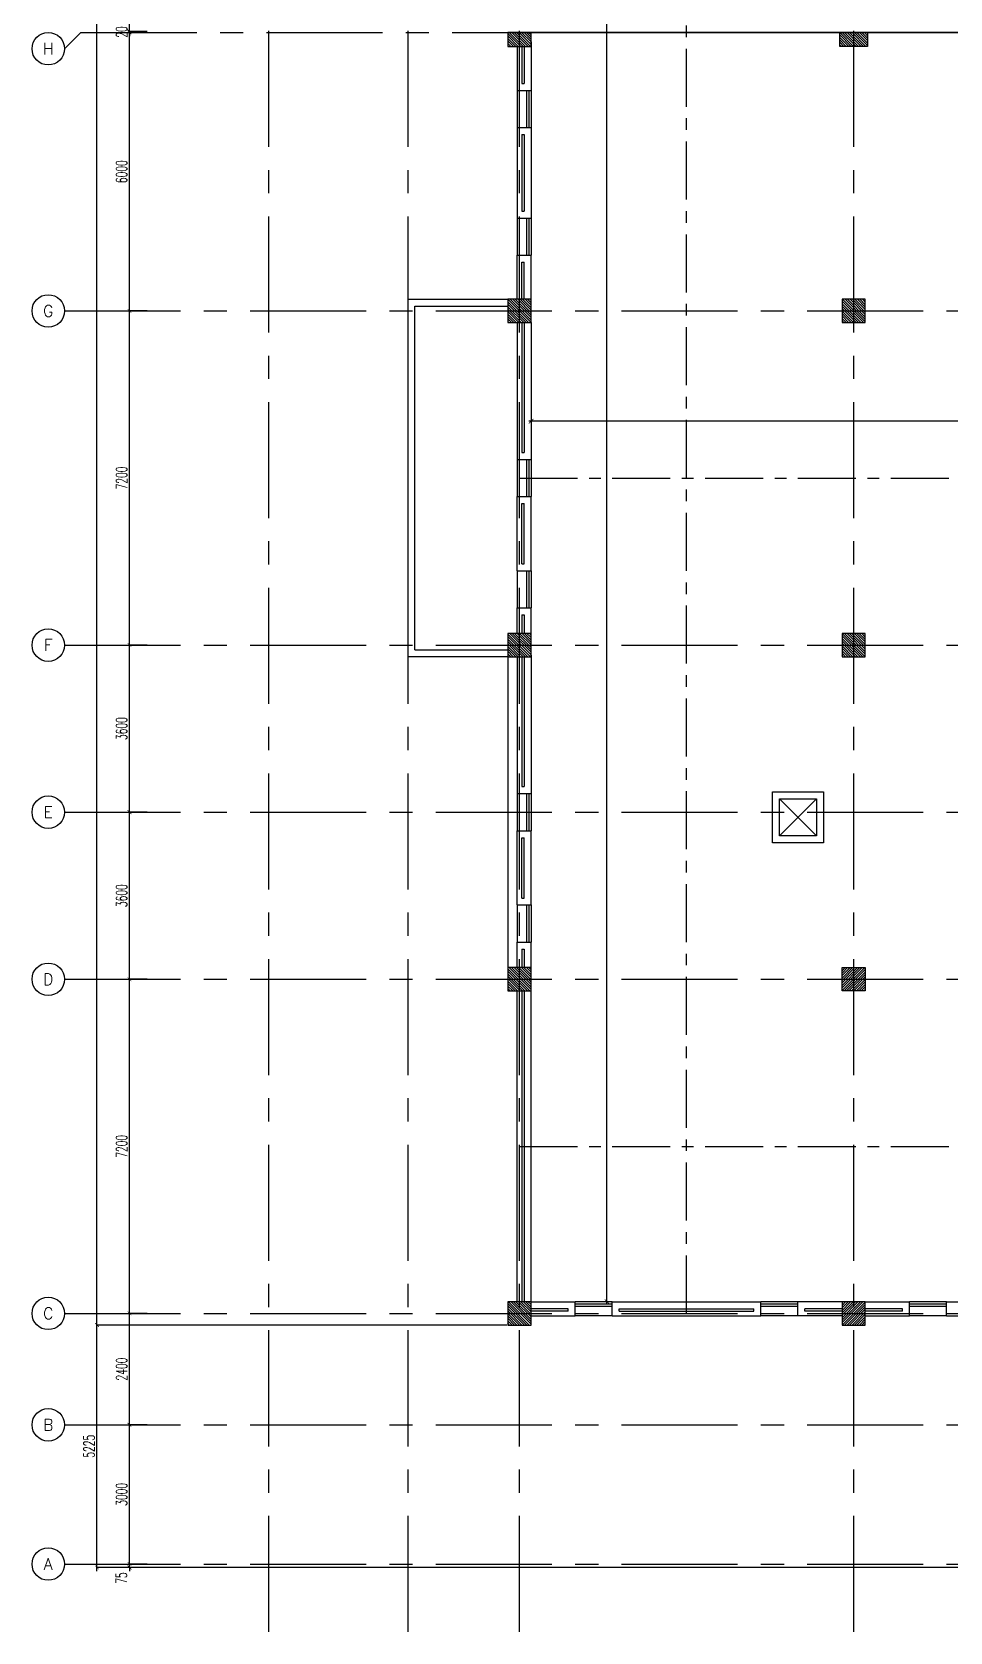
# Model space of a CAD drawing. Extents: x 88808.2 to 88899.2, y 39921.6 to 40001.1.
# Drawn here: x 88808.23 to 88828.01, y 39921.62 to 39956.09 of the extents above; entities that cross this region are included whole.
import ezdxf
from ezdxf.enums import TextEntityAlignment as Align

# ---------------------------------------------------------------- set-up
doc = ezdxf.new("R2010")
doc.units = 0
doc.header["$MEASUREMENT"] = 0
doc.header["$PDMODE"] = 34
doc.linetypes.add('CENTER', pattern=[2, 1.25, -0.25, 0.25, -0.25])
doc.linetypes.add('CENTERX2', pattern=[4, 2.5, -0.5, 0.5, -0.5])
doc.layers.get('0').update_dxf_attribs({"color": 4, "linetype": 'CONTINUOUS'})
doc.layers.get('DEFPOINTS').update_dxf_attribs({"linetype": 'CONTINUOUS'})
for name, color, linetype in [('AX', 6, 'CONTINUOUS'), ('AX-CR', 2, 'CONTINUOUS'), ('AX-DIM', 4, 'CONTINUOUS'), ('AX-TXT', 2, 'CONTINUOUS'), ('AXES', 11, 'CENTERX2'), ('AXES1', 11, 'CENTER'), ('COL', 2, 'CONTINUOUS'), ('EJ', 11, 'CONTINUOUS'), ('ELE', 7, 'CONTINUOUS'), ('HAT', 11, 'CONTINUOUS'), ('INSUL', 4, 'CONTINUOUS'), ('PROJ-L', 3, 'CONTINUOUS'), ('ROOF', 7, 'CONTINUOUS'), ('SHAFTS', 3, 'CONTINUOUS'), ('WALL', 2, 'CONTINUOUS'), ('WIN', 3, 'CONTINUOUS')]:
    doc.layers.add(name, color=color, linetype=linetype)
doc.styles.add('ROMANS', font='ROMANS.shx', dxfattribs={"width": 0.6})
doc.dimstyles.new('DIM-OUT', dxfattribs={"dimscale": 0, "dimtxt": 0.24, "dimasz": 0.08, "dimexe": 0.02, "dimexo": 0.02, "dimgap": 0.05, "dimtad": 1, "dimdec": 0, "dimlfac": 1000, "dimzin": 0, "dimtxsty": 'ROMANS', "dimblk1": 'ARCHTICK', "dimblk2": 'ARCHTICK', "dimsah": 1, "dimcen": 0.01, "dimdle": 0.08, "dimclrd": 4, "dimclre": 4, "dimclrt": 2, "dimazin": 3, "dimtp": 2, "dimtm": 2, "dimtfac": 0.114286, "dimtdec": 0, "dimtix": 1, "dimtmove": 0, "dimatfit": 3, "dimtolj": 1, "dimtzin": 0})
doc.dimstyles.new('STANDARD_IN', dxfattribs={"dimtxt": 0.2, "dimasz": 0.1, "dimexe": 0.07, "dimexo": 0.07, "dimgap": 0.05, "dimtad": 1, "dimdec": 0, "dimlfac": 1000, "dimzin": 0, "dimtxsty": 'ROMANS', "dimblk": 'ARCHTICK', "dimcen": 0.05, "dimdle": 0.05, "dimclrd": 4, "dimclre": 4, "dimclrt": 2, "dimazin": 3, "dimtfac": 1, "dimtdec": 0, "dimtmove": 0, "dimatfit": 3, "dimtolj": 1, "dimtzin": 0})
pattern_1 = [(135, (89151.66644, 39904.688557), (0.0265165043, 0.0265165043), [])]

# ---------------------------------------------------------------- blocks, each defined once
blk = doc.blocks.new('_ARCHTICK')
at = {"color": 0, "linetype": 'BYBLOCK', "const_width": 0.15}
blk.add_lwpolyline([(-0.5, -0.5), (0.5, 0.5)], dxfattribs=at)
blk = doc.blocks.new('*D93')
at = {"layer": 'AX-DIM', "color": 4}
for p, q in [((88818.46, 39987.55), (88809.61, 39987.55)), ((88809.63, 39928.15), (88809.63, 39987.63)), ((88818.46, 39928.23), (88809.61, 39928.23))]:
    blk.add_line(p, q, dxfattribs=at)
at = {"layer": 'DEFPOINTS', "color": 0}
for p in [(88809.63, 39987.55), (88818.48, 39987.55), (88818.48, 39928.23)]:
    blk.add_point(p, dxfattribs=at)
at = {"layer": 'AX-DIM', "color": 4, "xscale": 0.08, "yscale": 0.08, "zscale": 0.08}
for p, rotation in [((88809.63, 39987.55), 90), ((88809.63, 39928.23), 270)]:
    blk.add_blockref('_ARCHTICK', p, dxfattribs=dict(at, rotation=rotation))
at = {"layer": 'AX-DIM', "color": 2, "insert": (88809.46, 39957.89), "char_height": 0.24, "attachment_point": 5, "rotation": 90, "style": 'ROMANS'}
blk.add_mtext('\\A1;59320', dxfattribs=at)
blk = doc.blocks.new('*D103')
at = {"layer": 'AX-DIM', "color": 4}
for p, q in [((88810.71, 39959.7), (88810.31, 39959.7)), ((88810.33, 39956.02), (88810.33, 39959.78)), ((88810.71, 39956.1), (88810.31, 39956.1))]:
    blk.add_line(p, q, dxfattribs=at)
at = {"layer": 'DEFPOINTS', "color": 0}
for p in [(88810.33, 39959.7), (88810.73, 39959.7), (88810.73, 39956.1)]:
    blk.add_point(p, dxfattribs=at)
at = {"layer": 'AX-DIM', "color": 4, "xscale": 0.08, "yscale": 0.08, "zscale": 0.08}
for p, rotation in [((88810.33, 39959.7), 90), ((88810.33, 39956.1), 270)]:
    blk.add_blockref('_ARCHTICK', p, dxfattribs=dict(at, rotation=rotation))
at = {"layer": 'AX-DIM', "color": 2, "insert": (88810.16, 39957.9), "char_height": 0.24, "attachment_point": 5, "rotation": 90, "style": 'ROMANS'}
blk.add_mtext('\\A1;3600', dxfattribs=at)
blk = doc.blocks.new('*D104')
at = {"layer": 'AX-DIM', "color": 4}
for p, q in [((88810.71, 39956.1), (88810.31, 39956.1)), ((88810.71, 39956.08), (88810.31, 39956.08)), ((88810.33, 39956.1), (88810.33, 39956.18)), ((88810.33, 39956.08), (88810.33, 39956.1)), ((88810.33, 39956.08), (88810.33, 39956))]:
    blk.add_line(p, q, dxfattribs=at)
at = {"layer": 'DEFPOINTS', "color": 0}
for p in [(88810.33, 39956.1), (88810.73, 39956.1), (88810.73, 39956.08)]:
    blk.add_point(p, dxfattribs=at)
at = {"layer": 'AX-DIM', "color": 4, "xscale": 0.08, "yscale": 0.08, "zscale": 0.08}
for p, rotation in [((88810.33, 39956.1), 270), ((88810.33, 39956.08), 90)]:
    blk.add_blockref('_ARCHTICK', p, dxfattribs=dict(at, rotation=rotation))
at = {"layer": 'AX-DIM', "color": 2, "insert": (88810.16, 39956.09), "char_height": 0.24, "attachment_point": 5, "rotation": 90, "style": 'ROMANS'}
blk.add_mtext('\\A1;20', dxfattribs=at)
blk = doc.blocks.new('*D102')
at = {"layer": 'AX-DIM', "color": 4}
for p, q in [((88810.71, 39956.08), (88810.31, 39956.08)), ((88810.33, 39950), (88810.33, 39956.16)), ((88810.71, 39950.08), (88810.31, 39950.08))]:
    blk.add_line(p, q, dxfattribs=at)
at = {"layer": 'DEFPOINTS', "color": 0}
for p in [(88810.33, 39956.08), (88810.73, 39956.08), (88810.73, 39950.08)]:
    blk.add_point(p, dxfattribs=at)
at = {"layer": 'AX-DIM', "color": 4, "xscale": 0.08, "yscale": 0.08, "zscale": 0.08}
for p, rotation in [((88810.33, 39956.08), 90), ((88810.33, 39950.08), 270)]:
    blk.add_blockref('_ARCHTICK', p, dxfattribs=dict(at, rotation=rotation))
at = {"layer": 'AX-DIM', "color": 2, "insert": (88810.16, 39953.08), "char_height": 0.24, "attachment_point": 5, "rotation": 90, "style": 'ROMANS'}
blk.add_mtext('\\A1;6000', dxfattribs=at)
blk = doc.blocks.new('*D100')
at = {"layer": 'AX-DIM', "color": 4}
for p, q in [((88810.33, 39939.2), (88810.33, 39942.96)), ((88810.71, 39942.88), (88810.31, 39942.88)), ((88810.71, 39939.28), (88810.31, 39939.28))]:
    blk.add_line(p, q, dxfattribs=at)
at = {"layer": 'DEFPOINTS', "color": 0}
for p in [(88810.33, 39942.88), (88810.73, 39942.88), (88810.73, 39939.28)]:
    blk.add_point(p, dxfattribs=at)
at = {"layer": 'AX-DIM', "color": 4, "xscale": 0.08, "yscale": 0.08, "zscale": 0.08}
for p, rotation in [((88810.33, 39942.88), 90), ((88810.33, 39939.28), 270)]:
    blk.add_blockref('_ARCHTICK', p, dxfattribs=dict(at, rotation=rotation))
at = {"layer": 'AX-DIM', "color": 2, "insert": (88810.16, 39941.08), "char_height": 0.24, "attachment_point": 5, "rotation": 90, "style": 'ROMANS'}
blk.add_mtext('\\A1;3600', dxfattribs=at)
blk = doc.blocks.new('*D101')
at = {"layer": 'AX-DIM', "color": 4}
for p, q in [((88810.71, 39939.28), (88810.31, 39939.28)), ((88810.33, 39935.6), (88810.33, 39939.36)), ((88810.71, 39935.68), (88810.31, 39935.68))]:
    blk.add_line(p, q, dxfattribs=at)
at = {"layer": 'DEFPOINTS', "color": 0}
for p in [(88810.33, 39939.28), (88810.73, 39939.28), (88810.73, 39935.68)]:
    blk.add_point(p, dxfattribs=at)
at = {"layer": 'AX-DIM', "color": 4, "xscale": 0.08, "yscale": 0.08, "zscale": 0.08}
for p, rotation in [((88810.33, 39939.28), 90), ((88810.33, 39935.68), 270)]:
    blk.add_blockref('_ARCHTICK', p, dxfattribs=dict(at, rotation=rotation))
at = {"layer": 'AX-DIM', "color": 2, "insert": (88810.16, 39937.48), "char_height": 0.24, "attachment_point": 5, "rotation": 90, "style": 'ROMANS'}
blk.add_mtext('\\A1;3600', dxfattribs=at)
blk = doc.blocks.new('*D99')
at = {"layer": 'AX-DIM', "color": 4}
for p, q in [((88810.71, 39950.08), (88810.31, 39950.08)), ((88810.33, 39942.8), (88810.33, 39950.16)), ((88810.71, 39942.88), (88810.31, 39942.88))]:
    blk.add_line(p, q, dxfattribs=at)
at = {"layer": 'DEFPOINTS', "color": 0}
for p in [(88810.33, 39950.08), (88810.73, 39950.08), (88810.73, 39942.88)]:
    blk.add_point(p, dxfattribs=at)
at = {"layer": 'AX-DIM', "color": 4, "xscale": 0.08, "yscale": 0.08, "zscale": 0.08}
for p, rotation in [((88810.33, 39950.08), 90), ((88810.33, 39942.88), 270)]:
    blk.add_blockref('_ARCHTICK', p, dxfattribs=dict(at, rotation=rotation))
at = {"layer": 'AX-DIM', "color": 2, "insert": (88810.16, 39946.48), "char_height": 0.24, "attachment_point": 5, "rotation": 90, "style": 'ROMANS'}
blk.add_mtext('\\A1;7200', dxfattribs=at)
blk = doc.blocks.new('*D96')
at = {"layer": 'AX-DIM', "color": 4}
for p, q in [((88810.71, 39928.48), (88810.31, 39928.48)), ((88810.33, 39926), (88810.33, 39928.56)), ((88810.71, 39926.08), (88810.31, 39926.08))]:
    blk.add_line(p, q, dxfattribs=at)
at = {"layer": 'DEFPOINTS', "color": 0}
for p in [(88810.33, 39928.48), (88810.73, 39928.48), (88810.73, 39926.08)]:
    blk.add_point(p, dxfattribs=at)
at = {"layer": 'AX-DIM', "color": 4, "xscale": 0.08, "yscale": 0.08, "zscale": 0.08}
for p, rotation in [((88810.33, 39928.48), 90), ((88810.33, 39926.08), 270)]:
    blk.add_blockref('_ARCHTICK', p, dxfattribs=dict(at, rotation=rotation))
at = {"layer": 'AX-DIM', "color": 2, "insert": (88810.16, 39927.28), "char_height": 0.24, "attachment_point": 5, "rotation": 90, "style": 'ROMANS'}
blk.add_mtext('\\A1;2400', dxfattribs=at)
blk = doc.blocks.new('*D97')
at = {"layer": 'AX-DIM', "color": 4}
for p, q in [((88810.71, 39923.08), (88810.31, 39923.08)), ((88810.71, 39923.005), (88810.31, 39923.005)), ((88810.33, 39923.08), (88810.33, 39923.16)), ((88810.33, 39923.005), (88810.33, 39923.08)), ((88810.33, 39923.005), (88810.33, 39922.925))]:
    blk.add_line(p, q, dxfattribs=at)
at = {"layer": 'DEFPOINTS', "color": 0}
for p in [(88810.33, 39923.08), (88810.73, 39923.08), (88810.73, 39923.005)]:
    blk.add_point(p, dxfattribs=at)
at = {"layer": 'AX-DIM', "color": 4, "xscale": 0.08, "yscale": 0.08, "zscale": 0.08}
for p, rotation in [((88810.33, 39923.08), 270), ((88810.33, 39923.005), 90)]:
    blk.add_blockref('_ARCHTICK', p, dxfattribs=dict(at, rotation=rotation))
at = {"layer": 'AX-DIM', "color": 2, "insert": (88810.155, 39922.776), "char_height": 0.24, "attachment_point": 5, "rotation": 90, "style": 'ROMANS'}
blk.add_mtext('\\A1;75', dxfattribs=at)
blk = doc.blocks.new('*D98')
at = {"layer": 'AX-DIM', "color": 4}
for p, q in [((88810.71, 39926.08), (88810.31, 39926.08)), ((88810.33, 39923), (88810.33, 39926.16)), ((88810.71, 39923.08), (88810.31, 39923.08))]:
    blk.add_line(p, q, dxfattribs=at)
at = {"layer": 'DEFPOINTS', "color": 0}
for p in [(88810.33, 39926.08), (88810.73, 39926.08), (88810.73, 39923.08)]:
    blk.add_point(p, dxfattribs=at)
at = {"layer": 'AX-DIM', "color": 4, "xscale": 0.08, "yscale": 0.08, "zscale": 0.08}
for p, rotation in [((88810.33, 39926.08), 90), ((88810.33, 39923.08), 270)]:
    blk.add_blockref('_ARCHTICK', p, dxfattribs=dict(at, rotation=rotation))
at = {"layer": 'AX-DIM', "color": 2, "insert": (88810.16, 39924.58), "char_height": 0.24, "attachment_point": 5, "rotation": 90, "style": 'ROMANS'}
blk.add_mtext('\\A1;3000', dxfattribs=at)
blk = doc.blocks.new('*D95')
at = {"layer": 'AX-DIM', "color": 4}
for p, q in [((88810.33, 39928.4), (88810.33, 39935.76)), ((88810.71, 39935.68), (88810.31, 39935.68)), ((88810.71, 39928.48), (88810.31, 39928.48))]:
    blk.add_line(p, q, dxfattribs=at)
at = {"layer": 'DEFPOINTS', "color": 0}
for p in [(88810.33, 39935.68), (88810.73, 39935.68), (88810.73, 39928.48)]:
    blk.add_point(p, dxfattribs=at)
at = {"layer": 'AX-DIM', "color": 4, "xscale": 0.08, "yscale": 0.08, "zscale": 0.08}
for p, rotation in [((88810.33, 39935.68), 90), ((88810.33, 39928.48), 270)]:
    blk.add_blockref('_ARCHTICK', p, dxfattribs=dict(at, rotation=rotation))
at = {"layer": 'AX-DIM', "color": 2, "insert": (88810.16, 39932.08), "char_height": 0.24, "attachment_point": 5, "rotation": 90, "style": 'ROMANS'}
blk.add_mtext('\\A1;7200', dxfattribs=at)
blk = doc.blocks.new('*D272')
at = {"layer": 'AX-DIM', "color": 4}
for p, q in [((88810.31, 39928.23), (88809.61, 39928.23)), ((88809.63, 39922.925), (88809.63, 39928.31)), ((88846.194, 39923.005), (88809.61, 39923.005))]:
    blk.add_line(p, q, dxfattribs=at)
at = {"layer": 'DEFPOINTS', "color": 0}
for p in [(88809.63, 39928.23), (88810.33, 39928.23), (88846.214, 39923.005)]:
    blk.add_point(p, dxfattribs=at)
at = {"layer": 'AX-DIM', "color": 4, "xscale": 0.08, "yscale": 0.08, "zscale": 0.08}
for p, rotation in [((88809.63, 39928.23), 90), ((88809.63, 39923.005), 270)]:
    blk.add_blockref('_ARCHTICK', p, dxfattribs=dict(at, rotation=rotation))
at = {"layer": 'AX-DIM', "color": 2, "insert": (88809.46, 39925.617), "char_height": 0.24, "attachment_point": 5, "rotation": 90, "style": 'ROMANS'}
blk.add_mtext('\\A1;5225', dxfattribs=at)
blk = doc.blocks.new('*D190')
at = {"layer": 'DEFPOINTS', "color": 0, "linetype": 'CONTINUOUS'}
for p in [(88820.616, 39987.05), (88820.616, 39987.05), (88820.616, 39928.73)]:
    blk.add_point(p, dxfattribs=at)
at = {"layer": 'ELE', "color": 4, "linetype": 'CONTINUOUS'}
blk.add_line((88820.616, 39928.68), (88820.616, 39987.1), dxfattribs=at)
at = {"layer": 'ELE', "color": 4, "linetype": 'CONTINUOUS', "xscale": 0.1, "yscale": 0.1, "zscale": 0.1}
for p, rotation in [((88820.616, 39987.05), 90), ((88820.616, 39928.73), 270)]:
    blk.add_blockref('_ARCHTICK', p, dxfattribs=dict(at, rotation=rotation))
at = {"layer": 'ELE', "color": 2, "linetype": 'CONTINUOUS', "insert": (88820.466, 39957.89), "char_height": 0.2, "attachment_point": 5, "rotation": 90, "style": 'ROMANS'}
blk.add_mtext('\\A1;58320', dxfattribs=at)
blk = doc.blocks.new('*D189')
at = {"layer": 'DEFPOINTS', "color": 0, "linetype": 'CONTINUOUS'}
for p in [(88818.98, 39947.847), (88850.88, 39947.847), (88818.98, 39947.701)]:
    blk.add_point(p, dxfattribs=at)
at = {"layer": 'ELE', "color": 4, "linetype": 'CONTINUOUS'}
for p, q in [((88850.93, 39947.701), (88818.93, 39947.701)), ((88818.98, 39947.777), (88818.98, 39947.631)), ((88850.88, 39947.777), (88850.88, 39947.631))]:
    blk.add_line(p, q, dxfattribs=at)
at = {"layer": 'ELE', "color": 4, "linetype": 'CONTINUOUS', "xscale": 0.1, "yscale": 0.1, "zscale": 0.1, "rotation": 180}
blk.add_blockref('_ARCHTICK', (88818.98, 39947.701), dxfattribs=at)
at = {"layer": 'ELE', "color": 4, "linetype": 'CONTINUOUS', "xscale": 0.1, "yscale": 0.1, "zscale": 0.1}
blk.add_blockref('_ARCHTICK', (88850.88, 39947.701), dxfattribs=at)
at = {"layer": 'ELE', "color": 2, "linetype": 'CONTINUOUS', "insert": (88834.93, 39947.851), "char_height": 0.2, "attachment_point": 5, "style": 'ROMANS'}
blk.add_mtext('\\A1;31900', dxfattribs=at)
blk = doc.blocks.new('COL50')
at = {"layer": 'COL'}
blk.add_lwpolyline([(-250, 250), (-250, -250), (250, -250), (250, 250)], close=True, dxfattribs=at)
blk = doc.blocks.new('*X134')
at = {"color": 0}
for p, q in [((245929, 169932), (246386, 170390)), ((245929, 169985), (246333, 170390)), ((245929, 170038), (246280, 170390)), ((245929, 170091), (246227, 170390)), ((245929, 170144), (246174, 170390)), ((245929, 170197), (246121, 170390)), ((245929, 170250), (246068, 170390)), ((245929, 170303), (246015, 170390)), ((245929, 170357), (245962, 170390)), ((245939, 169890), (246429, 170379)), ((245992, 169890), (246429, 170326)), ((246045, 169890), (246429, 170273)), ((246098, 169890), (246429, 170220)), ((246151, 169890), (246429, 170167)), ((246204, 169890), (246429, 170114)), ((246257, 169890), (246429, 170061)), ((246310, 169890), (246429, 170008)), ((246363, 169890), (246429, 169955)), ((246416, 169890), (246429, 169902))]:
    blk.add_line(p, q, dxfattribs=at)
blk = doc.blocks.new('*X150')
at = {"color": 0}
for p, q in [((245928, 132650), (246428, 133150)), ((245929, 132703), (246375, 133150)), ((245929, 132756), (246322, 133150)), ((245929, 132809), (246269, 133150)), ((245929, 132862), (246216, 133150)), ((245929, 132915), (246163, 133150)), ((245929, 132968), (246110, 133150)), ((245929, 133021), (246057, 133150)), ((245929, 133074), (246004, 133150)), ((245929, 133127), (245951, 133150)), ((245981, 132650), (246429, 133097)), ((246034, 132650), (246429, 133044)), ((246087, 132650), (246429, 132991)), ((246140, 132650), (246429, 132938)), ((246193, 132650), (246429, 132885)), ((246246, 132650), (246429, 132832)), ((246299, 132650), (246429, 132779)), ((246353, 132650), (246429, 132726)), ((246406, 132650), (246429, 132673))]:
    blk.add_line(p, q, dxfattribs=at)
blk = doc.blocks.new('*X147')
at = {"color": 0}
for p, q in [((245929, 139863), (246416, 140350)), ((245929, 139916), (246363, 140350)), ((245929, 139969), (246310, 140350)), ((245929, 140022), (246257, 140350)), ((245929, 140075), (246204, 140350)), ((245929, 140128), (246151, 140350)), ((245929, 140181), (246098, 140350)), ((245929, 140234), (246045, 140350)), ((245929, 140287), (245991, 140350)), ((245929, 140340), (245938, 140350)), ((245969, 139850), (246429, 140310)), ((246022, 139850), (246429, 140256)), ((246075, 139850), (246429, 140203)), ((246128, 139850), (246429, 140150)), ((246181, 139850), (246429, 140097)), ((246234, 139850), (246429, 140044)), ((246287, 139850), (246429, 139991)), ((246340, 139850), (246429, 139938)), ((246393, 139850), (246429, 139885))]:
    blk.add_line(p, q, dxfattribs=at)
blk = doc.blocks.new('C5')
at = {"layer": 'HAT', "linetype": 'BYBLOCK'}
h = blk.add_hatch(dxfattribs=at)
h.set_pattern_fill('ANSI31', color=256, scale=300, style=0)
h.set_pattern_definition([(45, (-223356.182, -51411.005), (-26.516504, 26.516504), [])])
h.paths.add_polyline_path([(300, 300), (0, 300), (0, 0), (300, 0)])
h.paths.add_polyline_path([(600, 300), (300, 300), (300, 0), (600, 0)])
at = {"layer": 'COL'}
blk.add_lwpolyline([(600, 300), (0, 300), (0, 0), (600, 0)], close=True, dxfattribs=at)
blk = doc.blocks.new('*X127')
at = {"color": 0}
for p, q in [((245927, 177090), (246427, 177590)), ((245929, 177145), (246374, 177590)), ((245929, 177198), (246321, 177590)), ((245929, 177251), (246267, 177590)), ((245929, 177304), (246214, 177590)), ((245929, 177357), (246161, 177590)), ((245929, 177410), (246108, 177590)), ((245929, 177463), (246055, 177590)), ((245929, 177516), (246002, 177590)), ((245929, 177569), (245949, 177590)), ((245980, 177090), (246429, 177539)), ((246033, 177090), (246429, 177486)), ((246086, 177090), (246429, 177433)), ((246139, 177090), (246429, 177380)), ((246192, 177090), (246429, 177327)), ((246245, 177090), (246429, 177274)), ((246298, 177090), (246429, 177220)), ((246351, 177090), (246429, 177167)), ((246404, 177090), (246429, 177114))]:
    blk.add_line(p, q, dxfattribs=at)
blk = doc.blocks.new('*X148')
at = {"color": 0}
for p, q in [((253128, 139850), (253628, 140350)), ((253129, 139903), (253575, 140350)), ((253129, 139956), (253522, 140350)), ((253129, 140009), (253469, 140350)), ((253129, 140062), (253416, 140350)), ((253129, 140115), (253363, 140350)), ((253129, 140168), (253310, 140350)), ((253129, 140221), (253257, 140350)), ((253129, 140274), (253204, 140350)), ((253129, 140327), (253151, 140350)), ((253181, 139850), (253629, 140297)), ((253234, 139850), (253629, 140244)), ((253287, 139850), (253629, 140191)), ((253340, 139850), (253629, 140138)), ((253393, 139850), (253629, 140085)), ((253446, 139850), (253629, 140032)), ((253499, 139850), (253629, 139979)), ((253553, 139850), (253629, 139926)), ((253606, 139850), (253629, 139873))]:
    blk.add_line(p, q, dxfattribs=at)
blk = doc.blocks.new('*X149')
at = {"color": 0}
for p, q in [((253129, 132691), (253588, 133150)), ((253129, 132744), (253535, 133150)), ((253129, 132797), (253482, 133150)), ((253129, 132850), (253429, 133150)), ((253129, 132903), (253376, 133150)), ((253129, 132956), (253323, 133150)), ((253129, 133009), (253269, 133150)), ((253129, 133062), (253216, 133150)), ((253129, 133115), (253163, 133150)), ((253141, 132650), (253629, 133138)), ((253194, 132650), (253629, 133085)), ((253247, 132650), (253629, 133031)), ((253300, 132650), (253629, 132978)), ((253353, 132650), (253629, 132925)), ((253406, 132650), (253629, 132872)), ((253459, 132650), (253629, 132819)), ((253512, 132650), (253629, 132766)), ((253565, 132650), (253629, 132713)), ((253618, 132650), (253629, 132660))]:
    blk.add_line(p, q, dxfattribs=at)
blk = doc.blocks.new('*X141')
at = {"color": 0}
for p, q in [((253129, 125478), (253600, 125950)), ((253129, 125531), (253547, 125950)), ((253129, 125584), (253494, 125950)), ((253129, 125637), (253441, 125950)), ((253129, 125690), (253388, 125950)), ((253129, 125743), (253335, 125950)), ((253129, 125796), (253282, 125950)), ((253129, 125849), (253229, 125950)), ((253129, 125902), (253176, 125950)), ((253153, 125450), (253629, 125925)), ((253206, 125450), (253629, 125872)), ((253259, 125450), (253629, 125819)), ((253312, 125450), (253629, 125766)), ((253365, 125450), (253629, 125713)), ((253418, 125450), (253629, 125660)), ((253471, 125450), (253629, 125607)), ((253524, 125450), (253629, 125554)), ((253577, 125450), (253629, 125501))]:
    blk.add_line(p, q, dxfattribs=at)
blk = doc.blocks.new('*X142')
at = {"color": 0}
for p, q in [((253129, 118266), (253613, 118750)), ((253129, 118319), (253560, 118750)), ((253129, 118372), (253507, 118750)), ((253129, 118425), (253454, 118750)), ((253129, 118478), (253401, 118750)), ((253129, 118531), (253348, 118750)), ((253129, 118584), (253294, 118750)), ((253129, 118637), (253241, 118750)), ((253129, 118690), (253188, 118750)), ((253129, 118743), (253135, 118750)), ((253166, 118250), (253629, 118713)), ((253219, 118250), (253629, 118660)), ((253272, 118250), (253629, 118607)), ((253325, 118250), (253629, 118553)), ((253378, 118250), (253629, 118500)), ((253431, 118250), (253629, 118447)), ((253484, 118250), (253629, 118394)), ((253537, 118250), (253629, 118341)), ((253590, 118250), (253629, 118288))]:
    blk.add_line(p, q, dxfattribs=at)
blk = doc.blocks.new('AXL')
at = {"layer": 'AX-CR'}
blk.add_circle((-350, 0), 350, dxfattribs=at)

msp = doc.modelspace()

# ---------------------------------------------------------------- hatches: boundary and pattern name
at = {"layer": 'HAT'}
h = msp.add_hatch(dxfattribs=at)
h.set_pattern_fill('ANSI31', color=256, scale=0.3, style=0)
h.set_pattern_definition(pattern_1)
h.paths.add_polyline_path([(88818.7303, 39956.0796), (88818.9803, 39956.0796), (88818.9803, 39955.7796), (88818.7303, 39955.7796)])
h.paths.add_polyline_path([(88818.4803, 39956.0796), (88818.7303, 39956.0796), (88818.7303, 39955.7796), (88818.4803, 39955.7796)])
h = msp.add_hatch(dxfattribs=at)
h.set_pattern_fill('ANSI31', color=256, scale=0.3, style=0)
h.set_pattern_definition(pattern_1)
h.paths.add_polyline_path([(88818.7303, 39956.0796), (88818.9803, 39956.0796), (88818.9803, 39955.7796), (88818.7303, 39955.7796)])
h.paths.add_polyline_path([(88818.4803, 39956.0796), (88818.7303, 39956.0796), (88818.7303, 39955.7796), (88818.4803, 39955.7796)])

# ---------------------------------------------------------------- linework, layer by layer
at = {"layer": 'AXES'}
for p, q in [((88813.3303, 39921.6153), (88813.3303, 40000.4279)), ((88816.3303, 39921.6153), (88816.3303, 40000.4279)), ((88818.7303, 39921.6153), (88818.7303, 40000.4279)), ((88825.9303, 39921.6153), (88825.9303, 40000.4279)), ((88809.2803, 39956.0796), (88808.9303, 39955.7296)), ((88809.2803, 39956.0796), (88876.9703, 39956.0796)), ((88808.9303, 39950.0796), (88876.9703, 39950.0796)), ((88808.9303, 39942.8796), (88876.9703, 39942.8796)), ((88808.9303, 39939.2796), (88876.9703, 39939.2796)), ((88808.9303, 39935.6796), (88876.9703, 39935.6796)), ((88808.9303, 39928.4796), (88876.9703, 39928.4796)), ((88808.9303, 39926.0796), (88876.9703, 39926.0796)), ((88808.9303, 39923.0796), (88876.9703, 39923.0796))]:
    msp.add_line(p, q, dxfattribs=at)
at = {"layer": 'AXES1'}
for p, q in [((88822.3303, 39928.4796), (88822.3303, 39987.2996)), ((88818.7303, 39946.4796), (88876.9703, 39946.4796)), ((88818.7303, 39932.0796), (88876.9703, 39932.0796))]:
    msp.add_line(p, q, dxfattribs=at)
at = {"layer": 'COL'}
for points in [[(88818.9803, 39956.0796), (88818.4803, 39956.0796), (88818.4803, 39955.7796), (88818.9803, 39955.7796)], [(88818.9803, 39956.0796), (88818.4803, 39956.0796), (88818.4803, 39955.7796), (88818.9803, 39955.7796)], [(88825.6803, 39928.7296), (88825.6803, 39928.2296), (88826.1803, 39928.2296), (88826.1803, 39928.7296)]]:
    msp.add_lwpolyline(points, close=True, dxfattribs=at)
at = {"layer": 'EJ'}
msp.add_line((88818.4803, 39956.0796), (88893.7957, 39956.0796), dxfattribs=at)
at = {"layer": 'INSUL'}
for p, q in [((88818.7803, 39955.7796), (88818.7803, 39954.9796)), ((88818.8303, 39955.7796), (88818.8303, 39954.9796)), ((88818.7803, 39954.9796), (88818.8303, 39954.9796)), ((88818.7803, 39953.8796), (88818.7803, 39952.2296)), ((88818.7803, 39953.8796), (88818.8303, 39953.8796)), ((88818.8303, 39953.8796), (88818.8303, 39952.2296)), ((88818.7803, 39952.2296), (88818.8303, 39952.2296)), ((88818.7803, 39950.3296), (88818.7803, 39951.1296)), ((88818.7803, 39951.1296), (88818.8303, 39951.1296)), ((88818.8303, 39950.3296), (88818.8303, 39951.1296)), ((88818.7803, 39949.8296), (88818.7803, 39947.0296)), ((88818.8303, 39949.8296), (88818.8303, 39947.0296)), ((88818.7803, 39947.0296), (88818.8303, 39947.0296)), ((88818.7803, 39944.6296), (88818.7803, 39945.9296)), ((88818.7803, 39945.9296), (88818.8303, 39945.9296)), ((88818.8303, 39944.6296), (88818.8303, 39945.9296)), ((88818.7803, 39944.6296), (88818.8303, 39944.6296)), ((88818.7803, 39943.5296), (88818.8303, 39943.5296)), ((88818.7803, 39943.5296), (88818.7803, 39943.1296)), ((88818.8303, 39943.5296), (88818.8303, 39943.1296)), ((88818.7803, 39942.6296), (88818.7803, 39939.8296)), ((88818.8303, 39942.6296), (88818.8303, 39939.8296)), ((88818.7803, 39939.8296), (88818.8303, 39939.8296)), ((88818.7803, 39938.7296), (88818.8303, 39938.7296)), ((88818.7803, 39937.4296), (88818.7803, 39938.7296)), ((88818.8303, 39937.4296), (88818.8303, 39938.7296)), ((88818.7803, 39937.4296), (88818.8303, 39937.4296)), ((88818.7803, 39936.3296), (88818.7803, 39935.9296)), ((88818.7803, 39936.3296), (88818.8303, 39936.3296)), ((88818.8303, 39936.3296), (88818.8303, 39935.9296)), ((88818.7803, 39935.4296), (88818.7803, 39928.7296)), ((88818.8303, 39935.4296), (88818.8303, 39928.7296)), ((88819.7803, 39928.5796), (88818.9803, 39928.5796)), ((88819.7803, 39928.5296), (88818.9803, 39928.5296)), ((88819.7803, 39928.5296), (88819.7803, 39928.5796)), ((88820.8803, 39928.5296), (88820.8803, 39928.5796)), ((88820.8803, 39928.5796), (88823.7803, 39928.5796)), ((88820.8803, 39928.5296), (88823.7803, 39928.5296)), ((88823.7803, 39928.5296), (88823.7803, 39928.5796)), ((88825.6803, 39928.5796), (88824.8803, 39928.5796)), ((88824.8803, 39928.5296), (88824.8803, 39928.5796)), ((88825.6803, 39928.5296), (88824.8803, 39928.5296)), ((88826.9803, 39928.5796), (88826.1803, 39928.5796)), ((88826.9803, 39928.5296), (88826.1803, 39928.5296)), ((88826.9803, 39928.5296), (88826.9803, 39928.5796))]:
    msp.add_line(p, q, dxfattribs=at)
at = {"layer": 'PROJ-L'}
for p, q in [((88816.3303, 39950.3296), (88818.4803, 39950.3296)), ((88816.3303, 39942.6308), (88816.3303, 39950.3296)), ((88816.4803, 39950.1796), (88818.4803, 39950.1796)), ((88816.4803, 39942.7808), (88816.4803, 39950.1796)), ((88816.3303, 39942.6308), (88818.4803, 39942.6308)), ((88816.4803, 39942.7808), (88818.4803, 39942.7808)), ((88818.4803, 39942.6296), (88818.4803, 39935.9296))]:
    msp.add_line(p, q, dxfattribs=at)
at = {"layer": 'ROOF'}
msp.add_line((88851.1303, 39956.0796), (88818.4803, 39956.0796), dxfattribs=at)
at = {"layer": 'SHAFTS', "color": 97, "linetype": 'CONTINUOUS'}
for p, q in [((88824.3303, 39939.5696), (88825.1303, 39938.7696)), ((88825.1303, 39939.5696), (88824.3303, 39938.7696))]:
    msp.add_line(p, q, dxfattribs=at)
at = {"layer": 'SHAFTS', "color": 7}
for points in [[(88824.1803, 39939.7196), (88825.2803, 39939.7196), (88825.2803, 39938.6196), (88824.1803, 39938.6196)], [(88824.3303, 39939.5696), (88825.1303, 39939.5696), (88825.1303, 39938.7696), (88824.3303, 39938.7696)]]:
    msp.add_lwpolyline(points, close=True, dxfattribs=at)
at = {"layer": 'WALL'}
for p, q in [((88818.6803, 39955.7796), (88818.6803, 39954.8296)), ((88818.9803, 39955.8796), (88818.9803, 39954.8296)), ((88818.6803, 39954.8296), (88818.9803, 39954.8296)), ((88818.6803, 39954.0296), (88818.6803, 39952.0796)), ((88818.6803, 39954.0296), (88818.9803, 39954.0296)), ((88818.9803, 39954.0296), (88818.9803, 39952.0796)), ((88818.6803, 39952.0796), (88818.9803, 39952.0796)), ((88818.6803, 39950.3296), (88818.6803, 39951.2796)), ((88818.6803, 39951.2796), (88818.9803, 39951.2796)), ((88818.9803, 39950.3296), (88818.9803, 39951.2796)), ((88818.6803, 39949.8296), (88818.6803, 39946.8796)), ((88818.9803, 39949.8296), (88818.9803, 39946.8796)), ((88818.6803, 39946.8796), (88818.9803, 39946.8796)), ((88818.6803, 39944.4796), (88818.6803, 39946.0796)), ((88818.6803, 39946.0796), (88818.9803, 39946.0796)), ((88818.9803, 39944.4796), (88818.9803, 39946.0796)), ((88818.6803, 39944.4796), (88818.9803, 39944.4796)), ((88818.6803, 39943.1296), (88818.6803, 39943.6796)), ((88818.6803, 39943.6796), (88818.9803, 39943.6796)), ((88818.9803, 39943.1296), (88818.9803, 39943.6796)), ((88818.6803, 39942.6296), (88818.6803, 39939.6796)), ((88818.9803, 39942.6623), (88818.9803, 39939.6796)), ((88818.6803, 39939.6796), (88818.9803, 39939.6796)), ((88818.6803, 39938.8796), (88818.9803, 39938.8796)), ((88818.6803, 39937.2796), (88818.6803, 39938.8796)), ((88818.9803, 39937.2796), (88818.9803, 39938.8796)), ((88818.6803, 39937.2796), (88818.9803, 39937.2796)), ((88818.6803, 39936.4796), (88818.9803, 39936.4796)), ((88818.6803, 39935.9296), (88818.6803, 39936.4796)), ((88818.9803, 39935.9296), (88818.9803, 39936.4796)), ((88818.6803, 39928.7296), (88818.6803, 39935.4296)), ((88818.9803, 39928.7296), (88818.9803, 39935.4296)), ((88818.9803, 39928.7296), (88819.9303, 39928.7296)), ((88819.9303, 39928.4296), (88819.9303, 39928.7296)), ((88820.7303, 39928.4296), (88820.7303, 39928.7296)), ((88820.7303, 39928.7296), (88823.9303, 39928.7296)), ((88823.9303, 39928.4296), (88823.9303, 39928.7296)), ((88825.6803, 39928.7296), (88824.7303, 39928.7296)), ((88824.7303, 39928.4296), (88824.7303, 39928.7296)), ((88826.1803, 39928.7296), (88827.1303, 39928.7296)), ((88827.1303, 39928.4296), (88827.1303, 39928.7296)), ((88827.9303, 39928.7296), (88831.1303, 39928.7296)), ((88827.9303, 39928.4296), (88827.9303, 39928.7296)), ((88818.9803, 39928.4296), (88819.9303, 39928.4296)), ((88820.7303, 39928.4296), (88823.9303, 39928.4296)), ((88825.6803, 39928.4296), (88824.7303, 39928.4296)), ((88826.1803, 39928.4296), (88827.1303, 39928.4296)), ((88827.9303, 39928.4296), (88831.1303, 39928.4296))]:
    msp.add_line(p, q, dxfattribs=at)
at = {"layer": 'WIN'}
for p, q in [((88818.6803, 39954.8296), (88818.6803, 39954.0296)), ((88818.8803, 39954.8296), (88818.8803, 39954.0296)), ((88818.9303, 39954.8296), (88818.9303, 39954.0296)), ((88818.9803, 39954.8296), (88818.9803, 39954.0296)), ((88818.6803, 39952.0796), (88818.6803, 39951.2796)), ((88818.8803, 39952.0796), (88818.8803, 39951.2796)), ((88818.9303, 39952.0796), (88818.9303, 39951.2796)), ((88818.9803, 39952.0796), (88818.9803, 39951.2796)), ((88818.6803, 39946.8796), (88818.6803, 39946.0796)), ((88818.8803, 39946.8796), (88818.8803, 39946.0796)), ((88818.9303, 39946.8796), (88818.9303, 39946.0796)), ((88818.9803, 39946.8796), (88818.9803, 39946.0796)), ((88818.6803, 39944.4796), (88818.6803, 39943.6796)), ((88818.8803, 39944.4796), (88818.8803, 39943.6796)), ((88818.9303, 39944.4796), (88818.9303, 39943.6796)), ((88818.9803, 39944.4796), (88818.9803, 39943.6796)), ((88818.6803, 39939.6796), (88818.6803, 39938.8796)), ((88818.8803, 39939.6796), (88818.8803, 39938.8796)), ((88818.9303, 39939.6796), (88818.9303, 39938.8796)), ((88818.9803, 39939.6796), (88818.9803, 39938.8796)), ((88818.6803, 39937.2796), (88818.6803, 39936.4796)), ((88818.8803, 39937.2796), (88818.8803, 39936.4796)), ((88818.9303, 39937.2796), (88818.9303, 39936.4796)), ((88818.9803, 39937.2796), (88818.9803, 39936.4796)), ((88820.7303, 39928.7296), (88819.9303, 39928.7296)), ((88820.7303, 39928.6796), (88819.9303, 39928.6796)), ((88820.7303, 39928.6296), (88819.9303, 39928.6296)), ((88824.7303, 39928.7296), (88823.9303, 39928.7296)), ((88824.7303, 39928.6796), (88823.9303, 39928.6796)), ((88824.7303, 39928.6296), (88823.9303, 39928.6296)), ((88827.9303, 39928.7296), (88827.1303, 39928.7296)), ((88827.9303, 39928.6796), (88827.1303, 39928.6796)), ((88827.9303, 39928.6296), (88827.1303, 39928.6296)), ((88820.7303, 39928.4296), (88819.9303, 39928.4296)), ((88824.7303, 39928.4296), (88823.9303, 39928.4296)), ((88827.9303, 39928.4296), (88827.1303, 39928.4296))]:
    msp.add_line(p, q, dxfattribs=at)

# ---------------------------------------------------------------- block references
at = {"layer": 'AX'}
ref = msp.add_blockref('AXL', (88808.9303, 39955.7296), dxfattribs=dict(at, xscale=0.001, yscale=0.001, zscale=0.001))
ref.add_attrib('AX', 'H', dxfattribs={"layer": 'AX-TXT', "height": 0.25, "style": 'ROMANS'}).set_placement((88808.5803, 39955.7296), align=Align.MIDDLE)
ref = msp.add_blockref('AXL', (88808.9303, 39950.0796), dxfattribs=dict(at, xscale=0.001, yscale=0.001, zscale=0.001))
ref.add_attrib('AX', 'G', dxfattribs={"layer": 'AX-TXT', "height": 0.25, "style": 'ROMANS'}).set_placement((88808.5803, 39950.0796), align=Align.MIDDLE)
ref = msp.add_blockref('AXL', (88808.9303, 39942.8796), dxfattribs=dict(at, xscale=0.001, yscale=0.001, zscale=0.001))
ref.add_attrib('AX', 'F', dxfattribs={"layer": 'AX-TXT', "height": 0.25, "style": 'ROMANS'}).set_placement((88808.5803, 39942.8796), align=Align.MIDDLE)
ref = msp.add_blockref('AXL', (88808.9303, 39939.2796), dxfattribs=dict(at, xscale=0.001, yscale=0.001, zscale=0.001))
ref.add_attrib('AX', 'E', dxfattribs={"layer": 'AX-TXT', "height": 0.25, "style": 'ROMANS'}).set_placement((88808.5803, 39939.2796), align=Align.MIDDLE)
ref = msp.add_blockref('AXL', (88808.9303, 39935.6796), dxfattribs=dict(at, xscale=0.001, yscale=0.001, zscale=0.001))
ref.add_attrib('AX', 'D', dxfattribs={"layer": 'AX-TXT', "height": 0.25, "style": 'ROMANS'}).set_placement((88808.5803, 39935.6796), align=Align.MIDDLE)
ref = msp.add_blockref('AXL', (88808.9303, 39928.4796), dxfattribs=dict(at, xscale=0.001, yscale=0.001, zscale=0.001))
ref.add_attrib('AX', 'C', dxfattribs={"layer": 'AX-TXT', "height": 0.25, "style": 'ROMANS'}).set_placement((88808.5803, 39928.4796), align=Align.MIDDLE)
ref = msp.add_blockref('AXL', (88808.9303, 39926.0796), dxfattribs=dict(at, xscale=0.001, yscale=0.001, zscale=0.001))
ref.add_attrib('AX', 'B', dxfattribs={"layer": 'AX-TXT', "height": 0.25, "style": 'ROMANS'}).set_placement((88808.5803, 39926.0796), align=Align.MIDDLE)
ref = msp.add_blockref('AXL', (88808.9303, 39923.0796), dxfattribs=dict(at, xscale=0.001, yscale=0.001, zscale=0.001))
ref.add_attrib('AX', 'A', dxfattribs={"layer": 'AX-TXT', "height": 0.25, "style": 'ROMANS'}).set_placement((88808.5803, 39923.0796), align=Align.MIDDLE)
at = {"layer": 'COL', "linetype": 'BYBLOCK', "xscale": -0.001, "yscale": 0.001, "zscale": 0.001}
msp.add_blockref('C5', (88826.2303, 39955.7796), dxfattribs=at)
at = {"layer": 'COL', "zscale": 0.001}
for p, xscale, yscale in [((88818.7303, 39950.0796), 0.001, 0.001), ((88825.9303, 39950.0796), 0.001, 0.001), ((88818.7303, 39942.8796), 0.001, 0.001), ((88825.9303, 39942.8796), 0.001, 0.001), ((88818.7303, 39935.6796), 0.001, 0.001), ((88818.7303, 39928.4796), 0.001000000047497451, 0.0009999999892897904), ((88818.7303, 39928.4796), 0.001, 0.001)]:
    msp.add_blockref('COL50', p, dxfattribs=dict(at, xscale=xscale, yscale=yscale))
at = {"layer": 'COL', "xscale": -0.001, "yscale": 0.001, "zscale": 0.001, "rotation": 180}
msp.add_blockref('COL50', (88825.9303, 39935.6796), dxfattribs=at)
at = {"layer": 'HAT', "xscale": -0.001, "yscale": 0.001, "zscale": 0.001}
for name in ['*X148', '*X147', '*X149', '*X150', '*X141', '*X142']:
    msp.add_blockref(name, (89072.1088, 39809.9798), dxfattribs=at)
at = {"layer": 'HAT', "xscale": 0.001, "yscale": 0.001, "zscale": 0.001, "rotation": 180}
for name in ['*X134', '*X127']:
    msp.add_blockref(name, (89072.1088, 40105.8193), dxfattribs=at)

# ---------------------------------------------------------------- dimensions: what is measured, and where the dimension line sits
at = {"layer": 'AX-DIM', "color": 4}
dim = msp.add_linear_dim(base=(88809.6303, 39987.5496), p1=(88818.4803, 39928.2296), p2=(88818.4803, 39987.5496), angle=90, dimstyle='DIM-OUT', override={"dimscale": 1, "dimclre": 4}, dxfattribs=at)
dim.commit()
dim.dimension.update_dxf_attribs({"geometry": '*D93', "text_midpoint": (88809.4603, 39957.8896)})
at = {"layer": 'AX-DIM'}
for base, p1, p2, override, picture, middle in [((88810.3303, 39959.6996), (88810.7303, 39956.0996), (88810.7303, 39959.6996), {"dimscale": 1}, '*D103', (88810.1603, 39957.8996)), ((88810.3303, 39956.0996), (88810.7303, 39956.0796), (88810.7303, 39956.0996), {"dimscale": 1}, '*D104', (88810.1603, 39956.0896)), ((88810.3303, 39956.0796), (88810.7303, 39950.0796), (88810.7303, 39956.0796), {"dimscale": 1}, '*D102', (88810.1603, 39953.0796)), ((88810.3303, 39950.0796), (88810.7303, 39942.8796), (88810.7303, 39950.0796), {"dimscale": 1}, '*D99', (88810.1603, 39946.4796)), ((88810.3303, 39942.8796), (88810.7303, 39939.2796), (88810.7303, 39942.8796), {"dimscale": 1}, '*D100', (88810.1603, 39941.0796)), ((88810.3303, 39939.2796), (88810.7303, 39935.6796), (88810.7303, 39939.2796), {"dimscale": 1}, '*D101', (88810.1603, 39937.4796)), ((88810.3303, 39935.6796), (88810.7303, 39928.4796), (88810.7303, 39935.6796), {"dimscale": 1}, '*D95', (88810.1603, 39932.0796)), ((88810.3303, 39928.4796), (88810.7303, 39926.0796), (88810.7303, 39928.4796), {"dimscale": 1}, '*D96', (88810.1603, 39927.2796)), ((88809.6303, 39928.2296), (88846.2137, 39923.0046), (88810.3303, 39928.2296), {"dimscale": 1, "dimclre": 4}, '*D272', (88809.4603, 39925.6171)), ((88810.3303, 39926.0796), (88810.7303, 39923.0796), (88810.7303, 39926.0796), {"dimscale": 1}, '*D98', (88810.1603, 39924.5796))]:
    dim = msp.add_linear_dim(base=base, p1=p1, p2=p2, angle=90, dimstyle='DIM-OUT', override=override, dxfattribs=at)
    dim.commit()
    dim.dimension.update_dxf_attribs({"geometry": picture, "text_midpoint": middle})
dim = msp.add_linear_dim(base=(88810.3303, 39923.0796), p1=(88810.7303, 39923.0046), p2=(88810.7303, 39923.0796), angle=90, dimstyle='DIM-OUT', override={"dimscale": 1}, dxfattribs=at)
dim.commit()
dim.dimension.update_dxf_attribs({"geometry": '*D97', "text_midpoint": (88810.1553, 39922.776), "dimtype": 128})
at = {"layer": 'ELE', "color": 0, "linetype": 'CONTINUOUS'}
dim = msp.add_linear_dim(base=(88820.6158, 39987.0496), p1=(88820.6158, 39928.7296), p2=(88820.6158, 39987.0496), angle=90, dimstyle='STANDARD_IN', dxfattribs=at)
dim.commit()
dim.dimension.update_dxf_attribs({"geometry": '*D190', "text_midpoint": (88820.4658, 39957.8896)})
dim = msp.add_linear_dim(base=(88818.9803, 39947.7006), p1=(88850.8803, 39947.8468), p2=(88818.9803, 39947.8468), dimstyle='STANDARD_IN', dxfattribs=at)
dim.commit()
dim.dimension.update_dxf_attribs({"geometry": '*D189', "text_midpoint": (88834.9303, 39947.8506)})

doc.saveas('drawing.dxf')
